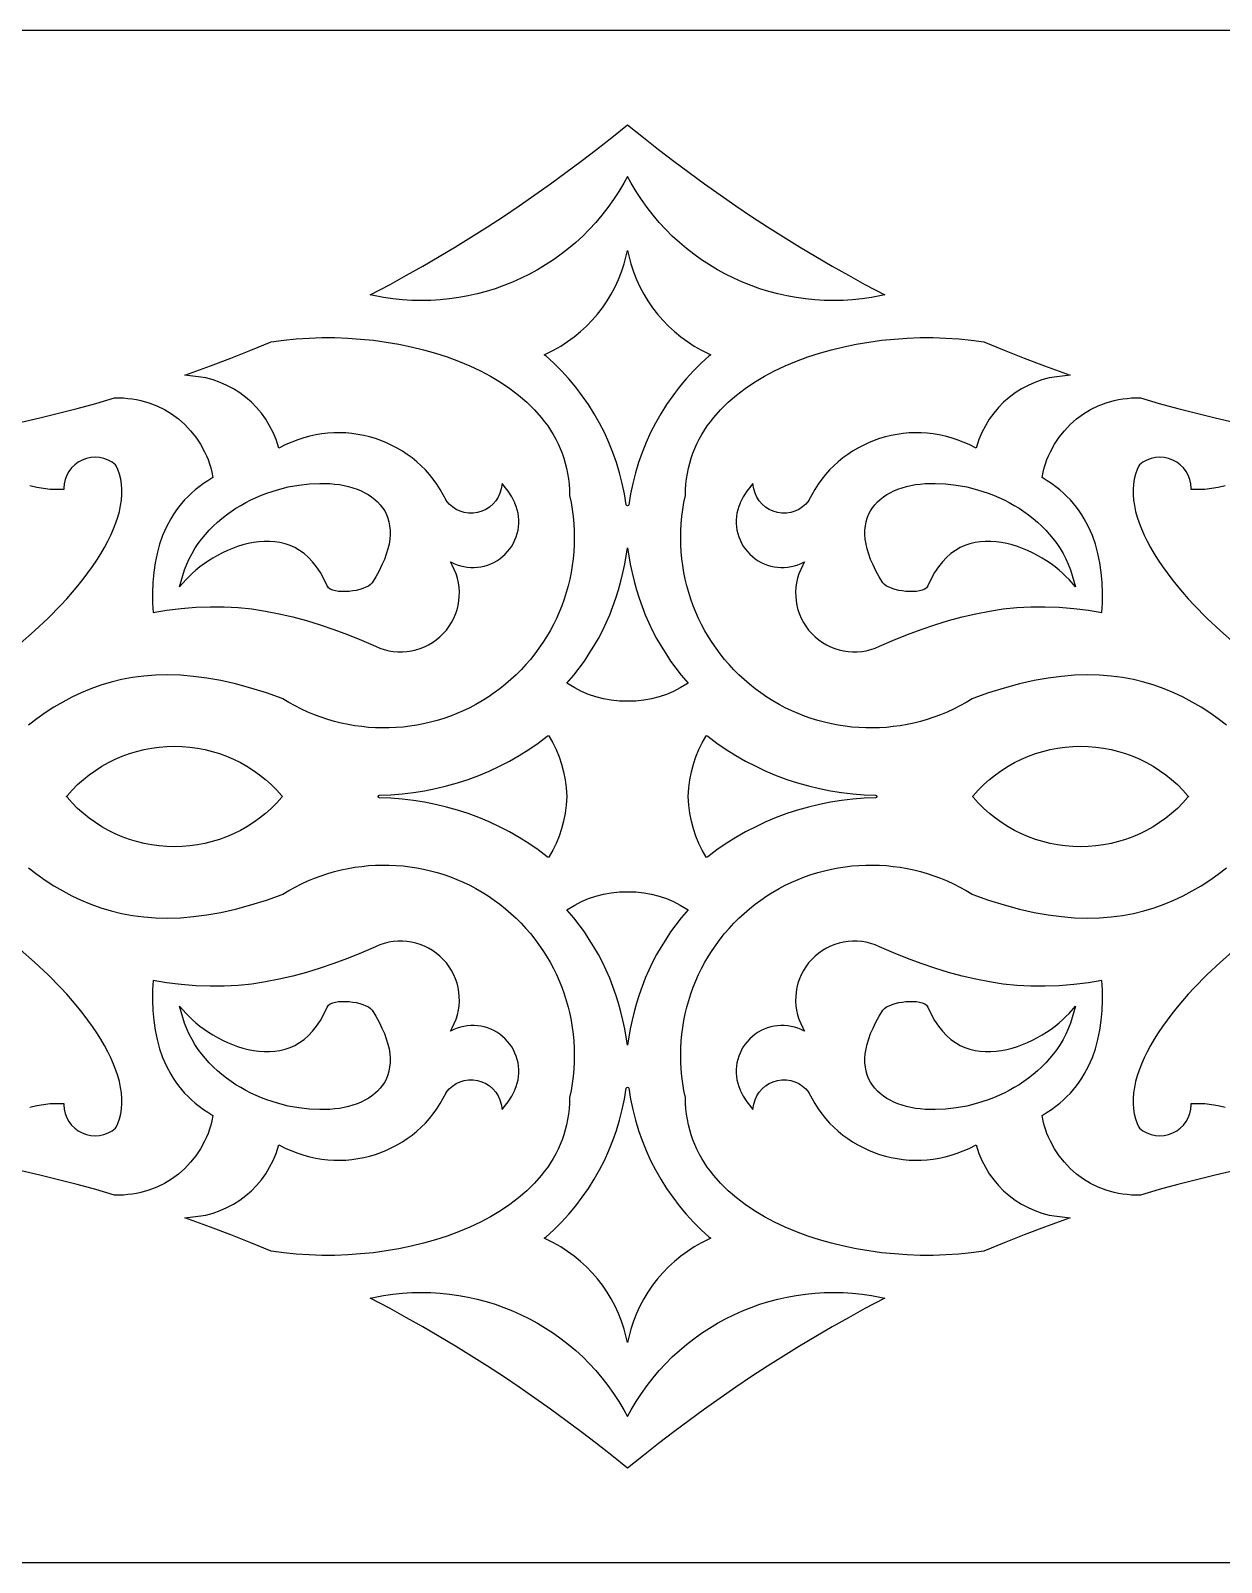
# Model space of a CAD drawing. Extents: x -360 to 360, y -60 to 60.
# Drawn here: x -46.7 to 46.5, y -60 to 60 of the extents above; entities that cross this region are included whole.
import ezdxf

# ---------------------------------------------------------------- set-up
doc = ezdxf.new("R2010")
doc.units = 0
doc.layers.add('LAYER_1', color=18, linetype='CONTINUOUS')

msp = doc.modelspace()

# ---------------------------------------------------------------- linework, layer by layer
at = {"layer": 'LAYER_1'}
for points in [[(-360, -60), (360, -60), (360, 60), (-360, 60)], [(1.24, 51.63), (2.43, 50.69), (3.62, 49.78), (4.83, 48.88), (6.04, 47.99), (7.26, 47.13), (8.48, 46.28), (9.72, 45.45), (10.96, 44.64), (12.21, 43.84), (13.47, 43.06), (14.74, 42.3), (16.02, 41.55), (17.3, 40.83), (18.59, 40.12), (20.15, 39.29), (19.12, 39.1), (18.38, 38.99), (17.63, 38.91), (16.89, 38.87), (16.14, 38.85), (15.4, 38.86), (14.67, 38.91), (13.93, 38.98), (13.21, 39.09), (12.49, 39.22), (11.77, 39.38), (11.07, 39.57), (10.37, 39.78), (9.68, 40.03), (9, 40.3), (8.34, 40.6), (7.68, 40.92), (7.04, 41.27), (6.41, 41.65), (5.8, 42.05), (5.2, 42.48), (4.62, 42.93), (4.06, 43.41), (3.51, 43.91), (2.99, 44.43), (2.48, 44.98), (2, 45.55), (1.53, 46.15), (1.09, 46.76), (0.67, 47.4), (0.28, 48.06), (0, 48.58), (-0.28, 48.06), (-0.67, 47.4), (-1.09, 46.76), (-1.53, 46.15), (-2, 45.55), (-2.48, 44.98), (-2.99, 44.43), (-3.51, 43.91), (-4.06, 43.41), (-4.62, 42.93), (-5.2, 42.48), (-5.8, 42.05), (-6.41, 41.65), (-7.04, 41.27), (-7.68, 40.92), (-8.34, 40.6), (-9, 40.3), (-9.68, 40.03), (-10.37, 39.78), (-11.07, 39.57), (-11.77, 39.38), (-12.49, 39.22), (-13.21, 39.09), (-13.93, 38.98), (-14.67, 38.91), (-15.4, 38.86), (-16.14, 38.85), (-16.89, 38.87), (-17.63, 38.91), (-18.38, 38.99), (-19.12, 39.1), (-20.15, 39.29), (-18.59, 40.12), (-17.3, 40.83), (-16.02, 41.55), (-14.74, 42.3), (-13.47, 43.06), (-12.21, 43.84), (-10.96, 44.64), (-9.72, 45.45), (-8.48, 46.28), (-7.26, 47.13), (-6.04, 47.99), (-4.83, 48.88), (-3.62, 49.78), (-2.43, 50.69), (-1.24, 51.63), (0, 52.63)], [(-23.7, 24.53), (-23.31, 24.51), (-22.93, 24.48), (-22.56, 24.43), (-22.19, 24.36), (-21.84, 24.28), (-21.51, 24.18), (-21.18, 24.07), (-20.87, 23.95), (-20.58, 23.8), (-20.3, 23.65), (-20.04, 23.47), (-19.79, 23.28), (-19.57, 23.08), (-19.36, 22.86), (-19.18, 22.62), (-19.02, 22.37), (-18.88, 22.1), (-18.77, 21.81), (-18.69, 21.51), (-18.63, 21.2), (-18.6, 20.86), (-18.6, 20.52), (-18.62, 20.16), (-18.68, 19.78), (-18.77, 19.39), (-18.89, 18.99), (-19.04, 18.57), (-19.23, 18.14), (-19.45, 17.69), (-19.71, 17.22), (-20.01, 16.74), (-20.13, 16.61), (-20.29, 16.49), (-20.49, 16.39), (-20.72, 16.29), (-20.97, 16.22), (-21.24, 16.15), (-21.52, 16.1), (-21.8, 16.07), (-22.09, 16.05), (-22.37, 16.05), (-22.63, 16.06), (-22.87, 16.1), (-23.09, 16.16), (-23.28, 16.24), (-23.43, 16.36), (-23.53, 16.5), (-23.78, 17.06), (-24.05, 17.55), (-24.35, 18), (-24.66, 18.39), (-24.98, 18.73), (-25.32, 19.03), (-25.68, 19.28), (-26.05, 19.5), (-26.43, 19.67), (-26.82, 19.8), (-27.22, 19.9), (-27.62, 19.96), (-28.04, 19.99), (-28.45, 19.99), (-28.87, 19.96), (-29.29, 19.91), (-29.71, 19.82), (-30.12, 19.72), (-30.54, 19.59), (-30.94, 19.44), (-31.34, 19.27), (-31.73, 19.09), (-32.11, 18.89), (-32.48, 18.68), (-32.83, 18.45), (-33.17, 18.22), (-33.49, 17.98), (-33.8, 17.74), (-34.08, 17.49), (-34.34, 17.24), (-34.58, 17), (-35.08, 16.42), (-34.84, 17.31), (-34.69, 17.76), (-34.52, 18.2), (-34.32, 18.62), (-34.11, 19.03), (-33.88, 19.43), (-33.62, 19.81), (-33.35, 20.18), (-33.06, 20.53), (-32.76, 20.87), (-32.44, 21.19), (-32.11, 21.5), (-31.77, 21.79), (-31.41, 22.07), (-31.05, 22.33), (-30.67, 22.58), (-30.28, 22.81), (-29.89, 23.03), (-29.49, 23.23), (-29.08, 23.42), (-28.67, 23.6), (-28.26, 23.76), (-27.42, 24.03), (-26.57, 24.25), (-25.73, 24.4), (-24.9, 24.5), (-24.09, 24.53)], [(24.9, 24.5), (25.73, 24.4), (26.57, 24.25), (27.42, 24.03), (28.26, 23.76), (28.67, 23.6), (29.08, 23.42), (29.49, 23.23), (29.89, 23.03), (30.28, 22.81), (30.67, 22.58), (31.05, 22.33), (31.41, 22.07), (31.77, 21.79), (32.11, 21.5), (32.44, 21.19), (32.76, 20.87), (33.06, 20.53), (33.35, 20.18), (33.62, 19.81), (33.88, 19.43), (34.11, 19.03), (34.32, 18.62), (34.52, 18.2), (34.69, 17.76), (34.84, 17.31), (35.08, 16.42), (34.58, 17), (34.34, 17.24), (34.08, 17.49), (33.8, 17.74), (33.49, 17.98), (33.17, 18.22), (32.83, 18.45), (32.48, 18.68), (32.11, 18.89), (31.73, 19.09), (31.34, 19.27), (30.94, 19.44), (30.54, 19.59), (30.12, 19.72), (29.71, 19.82), (29.29, 19.91), (28.87, 19.96), (28.45, 19.99), (28.04, 19.99), (27.62, 19.96), (27.22, 19.9), (26.82, 19.8), (26.43, 19.67), (26.05, 19.5), (25.68, 19.28), (25.32, 19.03), (24.98, 18.73), (24.66, 18.39), (24.35, 18), (24.05, 17.55), (23.78, 17.06), (23.53, 16.5), (23.43, 16.36), (23.28, 16.24), (23.09, 16.16), (22.87, 16.1), (22.63, 16.06), (22.37, 16.05), (22.09, 16.05), (21.8, 16.07), (21.52, 16.1), (21.24, 16.15), (20.97, 16.22), (20.72, 16.29), (20.49, 16.39), (20.29, 16.49), (20.13, 16.61), (20.01, 16.74), (19.71, 17.22), (19.45, 17.69), (19.23, 18.14), (19.04, 18.57), (18.89, 18.99), (18.77, 19.39), (18.68, 19.78), (18.62, 20.16), (18.6, 20.52), (18.6, 20.86), (18.63, 21.2), (18.69, 21.51), (18.77, 21.81), (18.88, 22.1), (19.02, 22.37), (19.18, 22.62), (19.36, 22.86), (19.57, 23.08), (19.79, 23.28), (20.04, 23.47), (20.3, 23.65), (20.58, 23.8), (20.87, 23.95), (21.18, 24.07), (21.51, 24.18), (21.84, 24.28), (22.19, 24.36), (22.56, 24.43), (22.93, 24.48), (23.31, 24.51), (23.7, 24.53), (24.09, 24.53)], [(0.22, 18.21), (0.36, 17.53), (0.52, 16.86), (0.7, 16.19), (0.91, 15.53), (1.14, 14.88), (1.39, 14.24), (1.67, 13.61), (1.97, 12.99), (2.28, 12.37), (2.63, 11.78), (2.99, 11.19), (3.38, 10.61), (3.78, 10.06), (4.21, 9.51), (4.74, 8.89), (4.13, 8.51), (3.6, 8.23), (3.05, 7.99), (2.47, 7.8), (1.88, 7.65), (1.27, 7.54), (0.64, 7.48), (0, 7.46), (-0.64, 7.48), (-1.27, 7.54), (-1.88, 7.65), (-2.47, 7.8), (-3.05, 7.99), (-3.6, 8.23), (-4.13, 8.51), (-4.74, 8.89), (-4.21, 9.51), (-3.78, 10.06), (-3.38, 10.61), (-2.99, 11.19), (-2.63, 11.78), (-2.28, 12.37), (-1.97, 12.99), (-1.67, 13.61), (-1.39, 14.24), (-1.14, 14.88), (-0.91, 15.53), (-0.7, 16.19), (-0.52, 16.86), (-0.36, 17.53), (-0.22, 18.21), (0, 19.48)], [(0.64, -7.48), (1.27, -7.54), (1.88, -7.65), (2.47, -7.8), (3.05, -7.99), (3.6, -8.23), (4.13, -8.51), (4.74, -8.89), (4.21, -9.51), (3.78, -10.06), (3.38, -10.61), (2.99, -11.19), (2.63, -11.78), (2.28, -12.37), (1.97, -12.99), (1.67, -13.61), (1.39, -14.24), (1.14, -14.88), (0.91, -15.53), (0.7, -16.19), (0.52, -16.86), (0.36, -17.53), (0.22, -18.21), (0, -19.48), (-0.22, -18.21), (-0.36, -17.53), (-0.52, -16.86), (-0.7, -16.19), (-0.91, -15.53), (-1.14, -14.88), (-1.39, -14.24), (-1.67, -13.61), (-1.97, -12.99), (-2.28, -12.37), (-2.63, -11.78), (-2.99, -11.19), (-3.38, -10.61), (-3.78, -10.06), (-4.21, -9.51), (-4.74, -8.89), (-4.13, -8.51), (-3.6, -8.23), (-3.05, -7.99), (-2.47, -7.8), (-1.88, -7.65), (-1.27, -7.54), (-0.64, -7.48), (0, -7.46)], [(-22.09, -16.05), (-21.8, -16.07), (-21.52, -16.1), (-21.24, -16.15), (-20.97, -16.22), (-20.72, -16.29), (-20.49, -16.39), (-20.29, -16.49), (-20.13, -16.61), (-20.01, -16.74), (-19.71, -17.22), (-19.45, -17.69), (-19.23, -18.14), (-19.04, -18.57), (-18.89, -18.99), (-18.77, -19.39), (-18.68, -19.78), (-18.62, -20.16), (-18.6, -20.52), (-18.6, -20.86), (-18.63, -21.2), (-18.69, -21.51), (-18.77, -21.81), (-18.88, -22.1), (-19.02, -22.37), (-19.18, -22.62), (-19.36, -22.86), (-19.57, -23.08), (-19.79, -23.28), (-20.04, -23.47), (-20.3, -23.65), (-20.58, -23.8), (-20.87, -23.95), (-21.18, -24.07), (-21.51, -24.18), (-21.84, -24.28), (-22.19, -24.36), (-22.56, -24.43), (-22.93, -24.48), (-23.31, -24.51), (-23.7, -24.53), (-24.09, -24.53), (-24.9, -24.5), (-25.73, -24.4), (-26.57, -24.25), (-27.42, -24.03), (-28.26, -23.76), (-28.67, -23.6), (-29.08, -23.42), (-29.49, -23.23), (-29.89, -23.03), (-30.28, -22.81), (-30.67, -22.58), (-31.05, -22.33), (-31.41, -22.07), (-31.77, -21.79), (-32.11, -21.5), (-32.44, -21.19), (-32.76, -20.87), (-33.06, -20.53), (-33.35, -20.18), (-33.62, -19.81), (-33.88, -19.43), (-34.11, -19.03), (-34.32, -18.62), (-34.52, -18.2), (-34.69, -17.76), (-34.84, -17.31), (-35.08, -16.42), (-34.58, -17), (-34.34, -17.24), (-34.08, -17.49), (-33.8, -17.74), (-33.49, -17.98), (-33.17, -18.22), (-32.83, -18.45), (-32.48, -18.68), (-32.11, -18.89), (-31.73, -19.09), (-31.34, -19.27), (-30.94, -19.44), (-30.54, -19.59), (-30.12, -19.72), (-29.71, -19.82), (-29.29, -19.91), (-28.87, -19.96), (-28.45, -19.99), (-28.04, -19.99), (-27.62, -19.96), (-27.22, -19.9), (-26.82, -19.8), (-26.43, -19.67), (-26.05, -19.5), (-25.68, -19.28), (-25.32, -19.03), (-24.98, -18.73), (-24.66, -18.39), (-24.35, -18), (-24.05, -17.55), (-23.78, -17.06), (-23.53, -16.5), (-23.43, -16.36), (-23.28, -16.24), (-23.09, -16.16), (-22.87, -16.1), (-22.63, -16.06), (-22.37, -16.05)], [(22.63, -16.06), (22.87, -16.1), (23.09, -16.16), (23.28, -16.24), (23.43, -16.36), (23.53, -16.5), (23.78, -17.06), (24.05, -17.55), (24.35, -18), (24.66, -18.39), (24.98, -18.73), (25.32, -19.03), (25.68, -19.28), (26.05, -19.5), (26.43, -19.67), (26.82, -19.8), (27.22, -19.9), (27.62, -19.96), (28.04, -19.99), (28.45, -19.99), (28.87, -19.96), (29.29, -19.91), (29.71, -19.82), (30.12, -19.72), (30.54, -19.59), (30.94, -19.44), (31.34, -19.27), (31.73, -19.09), (32.11, -18.89), (32.48, -18.68), (32.83, -18.45), (33.17, -18.22), (33.49, -17.98), (33.8, -17.74), (34.08, -17.49), (34.34, -17.24), (34.58, -17), (35.08, -16.42), (34.84, -17.31), (34.69, -17.76), (34.52, -18.2), (34.32, -18.62), (34.11, -19.03), (33.88, -19.43), (33.62, -19.81), (33.35, -20.18), (33.06, -20.53), (32.76, -20.87), (32.44, -21.19), (32.11, -21.5), (31.77, -21.79), (31.41, -22.07), (31.05, -22.33), (30.67, -22.58), (30.28, -22.81), (29.89, -23.03), (29.49, -23.23), (29.08, -23.42), (28.67, -23.6), (28.26, -23.76), (27.42, -24.03), (26.57, -24.25), (25.73, -24.4), (24.9, -24.5), (24.09, -24.53), (23.7, -24.53), (23.31, -24.51), (22.93, -24.48), (22.56, -24.43), (22.19, -24.36), (21.84, -24.28), (21.51, -24.18), (21.18, -24.07), (20.87, -23.95), (20.58, -23.8), (20.3, -23.65), (20.04, -23.47), (19.79, -23.28), (19.57, -23.08), (19.36, -22.86), (19.18, -22.62), (19.02, -22.37), (18.88, -22.1), (18.77, -21.81), (18.69, -21.51), (18.63, -21.2), (18.6, -20.86), (18.6, -20.52), (18.62, -20.16), (18.68, -19.78), (18.77, -19.39), (18.89, -18.99), (19.04, -18.57), (19.23, -18.14), (19.45, -17.69), (19.71, -17.22), (20.01, -16.74), (20.13, -16.61), (20.29, -16.49), (20.49, -16.39), (20.72, -16.29), (20.97, -16.22), (21.24, -16.15), (21.52, -16.1), (21.8, -16.07), (22.09, -16.05), (22.37, -16.05)], [(16.89, -38.87), (17.63, -38.91), (18.38, -38.99), (19.12, -39.1), (20.15, -39.29), (18.59, -40.12), (17.3, -40.83), (16.02, -41.55), (14.74, -42.3), (13.47, -43.06), (12.21, -43.84), (10.96, -44.64), (9.72, -45.45), (8.48, -46.28), (7.26, -47.13), (6.04, -47.99), (4.83, -48.88), (3.62, -49.78), (2.43, -50.69), (1.24, -51.63), (0, -52.63), (-1.24, -51.63), (-2.43, -50.69), (-3.62, -49.78), (-4.83, -48.88), (-6.04, -47.99), (-7.26, -47.13), (-8.48, -46.28), (-9.72, -45.45), (-10.96, -44.64), (-12.21, -43.84), (-13.47, -43.06), (-14.74, -42.3), (-16.02, -41.55), (-17.3, -40.83), (-18.59, -40.12), (-20.15, -39.29), (-19.12, -39.1), (-18.38, -38.99), (-17.63, -38.91), (-16.89, -38.87), (-16.14, -38.85), (-15.4, -38.86), (-14.67, -38.91), (-13.93, -38.98), (-13.21, -39.09), (-12.49, -39.22), (-11.77, -39.38), (-11.07, -39.57), (-10.37, -39.78), (-9.68, -40.03), (-9, -40.3), (-8.34, -40.6), (-7.68, -40.92), (-7.04, -41.27), (-6.41, -41.65), (-5.8, -42.05), (-5.2, -42.48), (-4.62, -42.93), (-4.06, -43.41), (-3.51, -43.91), (-2.99, -44.43), (-2.48, -44.98), (-2, -45.55), (-1.53, -46.15), (-1.09, -46.76), (-0.67, -47.4), (-0.28, -48.06), (0, -48.58), (0.28, -48.06), (0.67, -47.4), (1.09, -46.76), (1.53, -46.15), (2, -45.55), (2.48, -44.98), (2.99, -44.43), (3.51, -43.91), (4.06, -43.41), (4.62, -42.93), (5.2, -42.48), (5.8, -42.05), (6.41, -41.65), (7.04, -41.27), (7.68, -40.92), (8.34, -40.6), (9, -40.3), (9.68, -40.03), (10.37, -39.78), (11.07, -39.57), (11.77, -39.38), (12.49, -39.22), (13.21, -39.09), (13.93, -38.98), (14.67, -38.91), (15.4, -38.86), (16.14, -38.85)]]:
    msp.add_lwpolyline(points, close=True, dxfattribs=at)
for points in [[(0.1, 42.36, 0.232114), (6.38, 34.68), (6.52, 34.61), (6.4, 34.51), (5.77, 33.94), (5.16, 33.34), (4.59, 32.71), (4.05, 32.07), (3.54, 31.4), (3.06, 30.7), (2.61, 29.99), (2.2, 29.26), (1.81, 28.51), (1.47, 27.74), (1.15, 26.96), (0.87, 26.16), (0.63, 25.35), (0.41, 24.53), (0.24, 23.7), (0.1, 22.86, -0.846791), (-0.1, 22.86), (-0.24, 23.7), (-0.41, 24.53), (-0.63, 25.35), (-0.87, 26.16), (-1.15, 26.96), (-1.47, 27.74), (-1.81, 28.51), (-2.2, 29.26), (-2.61, 29.99), (-3.06, 30.7), (-3.54, 31.4), (-4.05, 32.07), (-4.59, 32.71), (-5.16, 33.34), (-5.77, 33.94), (-6.4, 34.51), (-6.52, 34.61), (-6.38, 34.68, 0.232114), (-0.1, 42.36), (0, 42.78)], [(-43.9, 0.06, -0.460754), (-27.07, 0.06), (-27.01, 0), (-27.07, -0.06, -0.460754), (-43.9, -0.06), (-43.96, 0)], [(-6.13, 4.69), (-5.84, 4.2), (-5.58, 3.68), (-5.35, 3.12), (-5.16, 2.54), (-5.01, 1.94), (-4.88, 1.31), (-4.8, 0.67), (-4.75, 0), (-4.8, -0.67), (-4.88, -1.31), (-5.01, -1.94), (-5.16, -2.54), (-5.35, -3.12), (-5.58, -3.68), (-5.84, -4.2), (-6.13, -4.69), (-6.19, -4.79), (-6.28, -4.72, 0.162673), (-19.43, -0.1, -0.984992), (-19.43, 0.1, 0.162673), (-6.28, 4.72), (-6.19, 4.79)], [(6.28, 4.72, 0.162673), (19.43, 0.1, -0.984992), (19.43, -0.1, 0.162673), (6.28, -4.72), (6.19, -4.79), (6.13, -4.69), (5.84, -4.2), (5.58, -3.68), (5.35, -3.12), (5.16, -2.54), (5.01, -1.94), (4.88, -1.31), (4.8, -0.67), (4.75, 0), (4.8, 0.67), (4.88, 1.31), (5.01, 1.94), (5.16, 2.54), (5.35, 3.12), (5.58, 3.68), (5.84, 4.2), (6.13, 4.69), (6.19, 4.79)], [(27.07, 0.06, -0.460754), (43.9, 0.06), (43.96, 0), (43.9, -0.06, -0.460754), (27.07, -0.06), (27.01, 0)], [(-0.1, -22.86, -0.846791), (0.1, -22.86), (0.24, -23.7), (0.41, -24.53), (0.63, -25.35), (0.87, -26.16), (1.15, -26.96), (1.47, -27.74), (1.81, -28.51), (2.2, -29.26), (2.61, -29.99), (3.06, -30.7), (3.54, -31.4), (4.05, -32.07), (4.59, -32.71), (5.16, -33.34), (5.77, -33.94), (6.4, -34.51), (6.52, -34.61), (6.38, -34.68, 0.232114), (0.1, -42.36), (0, -42.78), (-0.1, -42.36, 0.232114), (-6.38, -34.68), (-6.52, -34.61), (-6.4, -34.51), (-5.77, -33.94), (-5.16, -33.34), (-4.59, -32.71), (-4.05, -32.07), (-3.54, -31.4), (-3.06, -30.7), (-2.61, -29.99), (-2.2, -29.26), (-1.81, -28.51), (-1.47, -27.74), (-1.15, -26.96), (-0.87, -26.16), (-0.63, -25.35), (-0.41, -24.53), (-0.24, -23.7)]]:
    msp.add_lwpolyline(points, format="xyb", close=True, dxfattribs=at)
for points in [[(-47.5, 29.32), (-46.03, 29.66), (-44.56, 30.02), (-43.1, 30.4), (-41.64, 30.8), (-40.18, 31.22), (-39.82, 31.23), (-39.48, 31.22), (-39.14, 31.19), (-38.8, 31.15), (-38.46, 31.1), (-38.13, 31.03), (-37.49, 30.84), (-36.87, 30.6), (-36.27, 30.31), (-35.71, 29.97), (-35.18, 29.58), (-34.68, 29.14), (-34.22, 28.66), (-33.81, 28.15), (-33.44, 27.6), (-33.12, 27.01), (-32.98, 26.7), (-32.85, 26.39), (-32.73, 26.07), (-32.64, 25.74), (-32.55, 25.41), (-32.47, 25), (-32.88, 24.74), (-33.22, 24.51), (-33.55, 24.27), (-33.85, 24.02), (-34.15, 23.76), (-34.42, 23.5), (-34.69, 23.23), (-34.93, 22.95), (-35.16, 22.66), (-35.38, 22.37), (-35.59, 22.07), (-35.78, 21.76), (-36.12, 21.12), (-36.41, 20.45), (-36.66, 19.76), (-36.85, 19.05), (-37, 18.31), (-37.11, 17.54), (-37.18, 16.76), (-37.21, 15.96), (-37.2, 15.14), (-37.16, 14.41), (-36.1, 14.59), (-34.95, 14.74), (-33.82, 14.83), (-32.7, 14.87), (-31.6, 14.86), (-30.5, 14.8), (-29.42, 14.69), (-28.35, 14.53), (-27.28, 14.32), (-26.21, 14.08), (-25.14, 13.79), (-24.08, 13.46), (-23, 13.09), (-21.93, 12.69), (-20.84, 12.25), (-19.75, 11.78), (-19.74, 11.77, 0.726853), (-13.73, 18.12), (-13.87, 18.38), (-13.6, 18.26, 0.689109), (-8.82, 22.99), (-8.82, 23), (-9.06, 23.48), (-9.35, 23.93), (-9.55, 24.19), (-9.82, 24.53), (-9.9, 24.11, -0.649695), (-14.2, 23.18), (-14.21, 23.21), (-14.43, 23.64), (-14.67, 24.06), (-14.93, 24.47), (-15.21, 24.86), (-15.51, 25.22), (-15.83, 25.58), (-16.16, 25.91), (-16.51, 26.22), (-16.87, 26.52), (-17.25, 26.8), (-17.63, 27.06), (-18.04, 27.29), (-18.45, 27.51), (-18.87, 27.71), (-19.31, 27.88), (-19.75, 28.04), (-20.2, 28.17), (-20.65, 28.28), (-21.11, 28.37), (-21.58, 28.43), (-22.05, 28.48), (-22.52, 28.5), (-22.99, 28.49), (-23.47, 28.46), (-23.94, 28.41), (-24.42, 28.34), (-24.89, 28.23), (-25.36, 28.11), (-25.83, 27.95), (-26.29, 27.77), (-26.75, 27.57), (-27.31, 27.28), (-27.53, 27.97), (-27.76, 28.52), (-28.03, 29.05), (-28.33, 29.56), (-28.68, 30.03), (-29.05, 30.48), (-29.46, 30.89), (-29.9, 31.27), (-30.36, 31.62), (-30.85, 31.93), (-31.37, 32.21), (-31.91, 32.44), (-32.46, 32.64), (-33.03, 32.79), (-33.62, 32.89), (-34.66, 33), (-32.65, 33.73), (-31.07, 34.34), (-29.49, 34.97), (-27.92, 35.63), (-26.93, 35.76), (-25.94, 35.86), (-24.94, 35.92), (-23.93, 35.95), (-22.92, 35.95), (-21.91, 35.91), (-20.9, 35.84), (-19.9, 35.74), (-18.9, 35.6), (-17.91, 35.44), (-16.94, 35.24), (-15.98, 35), (-15.04, 34.74), (-14.12, 34.44), (-13.23, 34.11), (-12.36, 33.75), (-11.52, 33.35), (-10.72, 32.92), (-9.95, 32.46), (-9.22, 31.97), (-8.53, 31.45), (-7.89, 30.89), (-7.29, 30.3), (-6.75, 29.68), (-6.49, 29.36), (-6.25, 29.03), (-6.03, 28.69), (-5.82, 28.35), (-5.62, 27.99), (-5.44, 27.63), (-5.27, 27.26), (-5.12, 26.89), (-4.99, 26.5), (-4.87, 26.11), (-4.77, 25.71), (-4.69, 25.3), (-4.62, 24.88), (-4.58, 24.46), (-4.55, 24.03), (-4.54, 23.62), (-4.54, 23.58, -0.668664), (-27, 7.66), (-27.04, 7.68), (-28.28, 8.12), (-29.51, 8.5), (-30.7, 8.82), (-31.84, 9.08), (-32.94, 9.28), (-34, 9.41), (-35.02, 9.5), (-36.01, 9.53), (-36.96, 9.51), (-37.88, 9.44), (-38.76, 9.33), (-39.62, 9.17), (-40.45, 8.97), (-41.25, 8.72), (-42.03, 8.44), (-42.78, 8.13), (-43.51, 7.78), (-44.23, 7.4), (-44.92, 6.99), (-45.6, 6.55), (-46.26, 6.08), (-46.91, 5.6)], [(46.91, 5.6), (46.26, 6.08), (45.6, 6.55), (44.92, 6.99), (44.23, 7.4), (43.51, 7.78), (42.78, 8.13), (42.03, 8.44), (41.25, 8.72), (40.45, 8.97), (39.62, 9.17), (38.76, 9.33), (37.88, 9.44), (36.96, 9.51), (36.01, 9.53), (35.02, 9.5), (34, 9.41), (32.94, 9.28), (31.84, 9.08), (30.7, 8.82), (29.51, 8.5), (28.28, 8.12), (27.04, 7.68), (27, 7.66, -0.668664), (4.54, 23.58), (4.54, 23.62), (4.55, 24.03), (4.58, 24.46), (4.62, 24.88), (4.69, 25.3), (4.77, 25.71), (4.87, 26.11), (4.99, 26.5), (5.12, 26.89), (5.27, 27.26), (5.44, 27.63), (5.62, 27.99), (5.82, 28.35), (6.03, 28.69), (6.25, 29.03), (6.49, 29.36), (6.75, 29.68), (7.29, 30.3), (7.89, 30.89), (8.53, 31.45), (9.22, 31.97), (9.95, 32.46), (10.72, 32.92), (11.52, 33.35), (12.36, 33.75), (13.23, 34.11), (14.12, 34.44), (15.04, 34.74), (15.98, 35), (16.94, 35.24), (17.91, 35.44), (18.9, 35.6), (19.9, 35.74), (20.9, 35.84), (21.91, 35.91), (22.92, 35.95), (23.93, 35.95), (24.94, 35.92), (25.94, 35.86), (26.93, 35.76), (27.92, 35.63), (29.49, 34.97), (31.07, 34.34), (32.65, 33.73), (34.66, 33), (33.62, 32.89), (33.03, 32.79), (32.46, 32.64), (31.91, 32.44), (31.37, 32.21), (30.85, 31.93), (30.36, 31.62), (29.9, 31.27), (29.46, 30.89), (29.05, 30.48), (28.68, 30.03), (28.33, 29.56), (28.03, 29.05), (27.76, 28.52), (27.53, 27.97), (27.31, 27.28), (26.75, 27.57), (26.29, 27.77), (25.83, 27.95), (25.36, 28.11), (24.89, 28.23), (24.42, 28.34), (23.94, 28.41), (23.47, 28.46), (22.99, 28.49), (22.52, 28.5), (22.05, 28.48), (21.58, 28.43), (21.11, 28.37), (20.65, 28.28), (20.2, 28.17), (19.75, 28.04), (19.31, 27.88), (18.87, 27.71), (18.45, 27.51), (18.04, 27.29), (17.63, 27.06), (17.25, 26.8), (16.87, 26.52), (16.51, 26.22), (16.16, 25.91), (15.83, 25.58), (15.51, 25.22), (15.21, 24.86), (14.93, 24.47), (14.67, 24.06), (14.43, 23.64), (14.21, 23.21), (14.2, 23.18, -0.649685), (9.9, 24.11), (9.82, 24.53), (9.55, 24.19), (9.35, 23.93), (9.06, 23.48), (8.82, 23), (8.82, 22.99, 0.689111), (13.6, 18.26), (13.87, 18.38), (13.73, 18.12, 0.726853), (19.74, 11.77), (19.75, 11.78), (20.84, 12.25), (21.93, 12.69), (23, 13.09), (24.08, 13.46), (25.14, 13.79), (26.21, 14.08), (27.28, 14.32), (28.35, 14.53), (29.42, 14.69), (30.5, 14.8), (31.6, 14.86), (32.7, 14.87), (33.82, 14.83), (34.95, 14.74), (36.1, 14.59), (37.16, 14.41), (37.2, 15.14), (37.21, 15.96), (37.18, 16.76), (37.11, 17.54), (37, 18.31), (36.85, 19.05), (36.66, 19.76), (36.41, 20.45), (36.12, 21.12), (35.78, 21.76), (35.59, 22.07), (35.38, 22.37), (35.16, 22.66), (34.93, 22.95), (34.69, 23.23), (34.42, 23.5), (34.15, 23.76), (33.85, 24.02), (33.55, 24.27), (33.22, 24.51), (32.88, 24.74), (32.47, 25), (32.55, 25.41), (32.64, 25.74), (32.73, 26.07), (32.85, 26.39), (32.98, 26.7), (33.12, 27.01), (33.44, 27.6), (33.81, 28.15), (34.22, 28.66), (34.68, 29.14), (35.18, 29.58), (35.71, 29.97), (36.27, 30.31), (36.87, 30.6), (37.49, 30.84), (38.13, 31.03), (38.46, 31.1), (38.8, 31.15), (39.14, 31.19), (39.48, 31.22), (39.82, 31.23), (40.18, 31.22), (41.64, 30.8), (43.1, 30.4), (44.56, 30.02), (46.03, 29.66), (47.5, 29.32)], [(-47.58, 11.99), (-46.44, 12.97), (-45.38, 13.98), (-44.38, 14.99), (-43.92, 15.49), (-43.47, 16), (-43.04, 16.51), (-42.64, 17.02), (-42.26, 17.52), (-41.9, 18.02), (-41.56, 18.52), (-41.25, 19.02), (-40.96, 19.51), (-40.7, 20), (-40.47, 20.48), (-40.26, 20.96), (-40.08, 21.43), (-39.93, 21.89), (-39.8, 22.34), (-39.71, 22.79), (-39.64, 23.22), (-39.61, 23.65), (-39.6, 24.06), (-39.63, 24.47), (-39.69, 24.86), (-39.78, 25.24), (-39.91, 25.61), (-40.04, 25.91), (-40.09, 25.98, 0.635852), (-44.16, 24.15), (-44.16, 24.05), (-44.26, 24.05), (-44.73, 24.04), (-45.22, 24.06), (-45.74, 24.12), (-46.26, 24.22), (-46.8, 24.35)], [(46.8, 24.35), (46.26, 24.22), (45.74, 24.12), (45.22, 24.06), (44.73, 24.04), (44.26, 24.05), (44.16, 24.05), (44.16, 24.15, 0.635435), (40.09, 25.98), (40.04, 25.91), (39.91, 25.61), (39.78, 25.24), (39.69, 24.86), (39.63, 24.47), (39.6, 24.06), (39.61, 23.65), (39.64, 23.22), (39.71, 22.79), (39.8, 22.34), (39.93, 21.89), (40.08, 21.43), (40.26, 20.96), (40.47, 20.48), (40.7, 20), (40.96, 19.51), (41.25, 19.02), (41.56, 18.52), (41.9, 18.02), (42.26, 17.52), (42.64, 17.02), (43.04, 16.51), (43.47, 16), (43.92, 15.49), (44.38, 14.99), (45.38, 13.98), (46.44, 12.97), (47.58, 11.99)], [(-46.91, -5.6), (-46.26, -6.08), (-45.6, -6.55), (-44.92, -6.99), (-44.23, -7.4), (-43.51, -7.78), (-42.78, -8.13), (-42.03, -8.44), (-41.25, -8.72), (-40.45, -8.97), (-39.62, -9.17), (-38.76, -9.33), (-37.88, -9.44), (-36.96, -9.51), (-36.01, -9.53), (-35.02, -9.5), (-34, -9.41), (-32.94, -9.28), (-31.84, -9.08), (-30.7, -8.82), (-29.51, -8.5), (-28.28, -8.12), (-27.04, -7.68), (-27, -7.66, -0.668664), (-4.54, -23.58), (-4.54, -23.62), (-4.55, -24.03), (-4.58, -24.46), (-4.62, -24.88), (-4.69, -25.3), (-4.77, -25.71), (-4.87, -26.11), (-4.99, -26.5), (-5.12, -26.89), (-5.27, -27.26), (-5.44, -27.63), (-5.62, -27.99), (-5.82, -28.35), (-6.03, -28.69), (-6.25, -29.03), (-6.49, -29.36), (-6.75, -29.68), (-7.29, -30.3), (-7.89, -30.89), (-8.53, -31.45), (-9.22, -31.97), (-9.95, -32.46), (-10.72, -32.92), (-11.52, -33.35), (-12.36, -33.75), (-13.23, -34.11), (-14.12, -34.44), (-15.04, -34.74), (-15.98, -35), (-16.94, -35.24), (-17.91, -35.44), (-18.9, -35.6), (-19.9, -35.74), (-20.9, -35.84), (-21.91, -35.91), (-22.92, -35.95), (-23.93, -35.95), (-24.94, -35.92), (-25.94, -35.86), (-26.93, -35.76), (-27.92, -35.63), (-29.49, -34.97), (-31.07, -34.34), (-32.65, -33.73), (-34.66, -33), (-33.62, -32.89), (-33.03, -32.79), (-32.46, -32.64), (-31.91, -32.44), (-31.37, -32.21), (-30.85, -31.93), (-30.36, -31.62), (-29.9, -31.27), (-29.46, -30.89), (-29.05, -30.48), (-28.68, -30.03), (-28.33, -29.56), (-28.03, -29.05), (-27.76, -28.52), (-27.53, -27.97), (-27.31, -27.28), (-26.75, -27.57), (-26.29, -27.77), (-25.83, -27.95), (-25.36, -28.11), (-24.89, -28.23), (-24.42, -28.34), (-23.94, -28.41), (-23.47, -28.46), (-22.99, -28.49), (-22.52, -28.5), (-22.05, -28.48), (-21.58, -28.43), (-21.11, -28.37), (-20.65, -28.28), (-20.2, -28.17), (-19.75, -28.04), (-19.31, -27.88), (-18.87, -27.71), (-18.45, -27.51), (-18.04, -27.29), (-17.63, -27.06), (-17.25, -26.8), (-16.87, -26.52), (-16.51, -26.22), (-16.16, -25.91), (-15.83, -25.58), (-15.51, -25.22), (-15.21, -24.86), (-14.93, -24.47), (-14.67, -24.06), (-14.43, -23.64), (-14.21, -23.21), (-14.2, -23.18, -0.649685), (-9.9, -24.11), (-9.82, -24.53), (-9.55, -24.19), (-9.35, -23.93), (-9.06, -23.48), (-8.82, -23), (-8.82, -22.99, 0.689111), (-13.6, -18.26), (-13.87, -18.38), (-13.73, -18.12, 0.726853), (-19.74, -11.77), (-19.75, -11.78), (-20.84, -12.25), (-21.93, -12.69), (-23, -13.09), (-24.08, -13.46), (-25.14, -13.79), (-26.21, -14.08), (-27.28, -14.32), (-28.35, -14.53), (-29.42, -14.69), (-30.5, -14.8), (-31.6, -14.86), (-32.7, -14.87), (-33.82, -14.83), (-34.95, -14.74), (-36.1, -14.59), (-37.16, -14.41), (-37.2, -15.14), (-37.21, -15.96), (-37.18, -16.76), (-37.11, -17.54), (-37, -18.31), (-36.85, -19.05), (-36.66, -19.76), (-36.41, -20.45), (-36.12, -21.12), (-35.78, -21.76), (-35.59, -22.07), (-35.38, -22.37), (-35.16, -22.66), (-34.93, -22.95), (-34.69, -23.23), (-34.42, -23.5), (-34.15, -23.76), (-33.85, -24.02), (-33.55, -24.27), (-33.22, -24.51), (-32.88, -24.74), (-32.47, -25), (-32.55, -25.41), (-32.64, -25.74), (-32.73, -26.07), (-32.85, -26.39), (-32.98, -26.7), (-33.12, -27.01), (-33.44, -27.6), (-33.81, -28.15), (-34.22, -28.66), (-34.68, -29.14), (-35.18, -29.58), (-35.71, -29.97), (-36.27, -30.31), (-36.87, -30.6), (-37.49, -30.84), (-38.13, -31.03), (-38.46, -31.1), (-38.8, -31.15), (-39.14, -31.19), (-39.48, -31.22), (-39.82, -31.23), (-40.18, -31.22), (-41.64, -30.8), (-43.1, -30.4), (-44.56, -30.02), (-46.03, -29.66), (-47.5, -29.32)], [(47.5, -29.32), (46.03, -29.66), (44.56, -30.02), (43.1, -30.4), (41.64, -30.8), (40.18, -31.22), (39.82, -31.23), (39.48, -31.22), (39.14, -31.19), (38.8, -31.15), (38.46, -31.1), (38.13, -31.03), (37.49, -30.84), (36.87, -30.6), (36.27, -30.31), (35.71, -29.97), (35.18, -29.58), (34.68, -29.14), (34.22, -28.66), (33.81, -28.15), (33.44, -27.6), (33.12, -27.01), (32.98, -26.7), (32.85, -26.39), (32.73, -26.07), (32.64, -25.74), (32.55, -25.41), (32.47, -25), (32.88, -24.74), (33.22, -24.51), (33.55, -24.27), (33.85, -24.02), (34.15, -23.76), (34.42, -23.5), (34.69, -23.23), (34.93, -22.95), (35.16, -22.66), (35.38, -22.37), (35.59, -22.07), (35.78, -21.76), (36.12, -21.12), (36.41, -20.45), (36.66, -19.76), (36.85, -19.05), (37, -18.31), (37.11, -17.54), (37.18, -16.76), (37.21, -15.96), (37.2, -15.14), (37.16, -14.41), (36.1, -14.59), (34.95, -14.74), (33.82, -14.83), (32.7, -14.87), (31.6, -14.86), (30.5, -14.8), (29.42, -14.69), (28.35, -14.53), (27.28, -14.32), (26.21, -14.08), (25.14, -13.79), (24.08, -13.46), (23, -13.09), (21.93, -12.69), (20.84, -12.25), (19.75, -11.78), (19.74, -11.77, 0.726853), (13.73, -18.12), (13.87, -18.38), (13.6, -18.26, 0.689109), (8.82, -22.99), (8.82, -23), (9.06, -23.48), (9.35, -23.93), (9.55, -24.19), (9.82, -24.53), (9.9, -24.11, -0.649695), (14.2, -23.18), (14.21, -23.21), (14.43, -23.64), (14.67, -24.06), (14.93, -24.47), (15.21, -24.86), (15.51, -25.22), (15.83, -25.58), (16.16, -25.91), (16.51, -26.22), (16.87, -26.52), (17.25, -26.8), (17.63, -27.06), (18.04, -27.29), (18.45, -27.51), (18.87, -27.71), (19.31, -27.88), (19.75, -28.04), (20.2, -28.17), (20.65, -28.28), (21.11, -28.37), (21.58, -28.43), (22.05, -28.48), (22.52, -28.5), (22.99, -28.49), (23.47, -28.46), (23.94, -28.41), (24.42, -28.34), (24.89, -28.23), (25.36, -28.11), (25.83, -27.95), (26.29, -27.77), (26.75, -27.57), (27.31, -27.28), (27.53, -27.97), (27.76, -28.52), (28.03, -29.05), (28.33, -29.56), (28.68, -30.03), (29.05, -30.48), (29.46, -30.89), (29.9, -31.27), (30.36, -31.62), (30.85, -31.93), (31.37, -32.21), (31.91, -32.44), (32.46, -32.64), (33.03, -32.79), (33.62, -32.89), (34.66, -33), (32.65, -33.73), (31.07, -34.34), (29.49, -34.97), (27.92, -35.63), (26.93, -35.76), (25.94, -35.86), (24.94, -35.92), (23.93, -35.95), (22.92, -35.95), (21.91, -35.91), (20.9, -35.84), (19.9, -35.74), (18.9, -35.6), (17.91, -35.44), (16.94, -35.24), (15.98, -35), (15.04, -34.74), (14.12, -34.44), (13.23, -34.11), (12.36, -33.75), (11.52, -33.35), (10.72, -32.92), (9.95, -32.46), (9.22, -31.97), (8.53, -31.45), (7.89, -30.89), (7.29, -30.3), (6.75, -29.68), (6.49, -29.36), (6.25, -29.03), (6.03, -28.69), (5.82, -28.35), (5.62, -27.99), (5.44, -27.63), (5.27, -27.26), (5.12, -26.89), (4.99, -26.5), (4.87, -26.11), (4.77, -25.71), (4.69, -25.3), (4.62, -24.88), (4.58, -24.46), (4.55, -24.03), (4.54, -23.62), (4.54, -23.58, -0.668664), (27, -7.66), (27.04, -7.68), (28.28, -8.12), (29.51, -8.5), (30.7, -8.82), (31.84, -9.08), (32.94, -9.28), (34, -9.41), (35.02, -9.5), (36.01, -9.53), (36.96, -9.51), (37.88, -9.44), (38.76, -9.33), (39.62, -9.17), (40.45, -8.97), (41.25, -8.72), (42.03, -8.44), (42.78, -8.13), (43.51, -7.78), (44.23, -7.4), (44.92, -6.99), (45.6, -6.55), (46.26, -6.08), (46.91, -5.6)], [(-46.8, -24.35), (-46.26, -24.22), (-45.74, -24.12), (-45.22, -24.06), (-44.73, -24.04), (-44.26, -24.05), (-44.16, -24.05), (-44.16, -24.15, 0.635435), (-40.09, -25.98), (-40.04, -25.91), (-39.91, -25.61), (-39.78, -25.24), (-39.69, -24.86), (-39.63, -24.47), (-39.6, -24.06), (-39.61, -23.65), (-39.64, -23.22), (-39.71, -22.79), (-39.8, -22.34), (-39.93, -21.89), (-40.08, -21.43), (-40.26, -20.96), (-40.47, -20.48), (-40.7, -20), (-40.96, -19.51), (-41.25, -19.02), (-41.56, -18.52), (-41.9, -18.02), (-42.26, -17.52), (-42.64, -17.02), (-43.04, -16.51), (-43.47, -16), (-43.92, -15.49), (-44.38, -14.99), (-45.38, -13.98), (-46.44, -12.97), (-47.58, -11.99)], [(47.58, -11.99), (46.44, -12.97), (45.38, -13.98), (44.38, -14.99), (43.92, -15.49), (43.47, -16), (43.04, -16.51), (42.64, -17.02), (42.26, -17.52), (41.9, -18.02), (41.56, -18.52), (41.25, -19.02), (40.96, -19.51), (40.7, -20), (40.47, -20.48), (40.26, -20.96), (40.08, -21.43), (39.93, -21.89), (39.8, -22.34), (39.71, -22.79), (39.64, -23.22), (39.61, -23.65), (39.6, -24.06), (39.63, -24.47), (39.69, -24.86), (39.78, -25.24), (39.91, -25.61), (40.04, -25.91), (40.09, -25.98, 0.635852), (44.16, -24.15), (44.16, -24.05), (44.26, -24.05), (44.73, -24.04), (45.22, -24.06), (45.74, -24.12), (46.26, -24.22), (46.8, -24.35)]]:
    msp.add_lwpolyline(points, format="xyb", dxfattribs=at)

doc.saveas('drawing.dxf')
